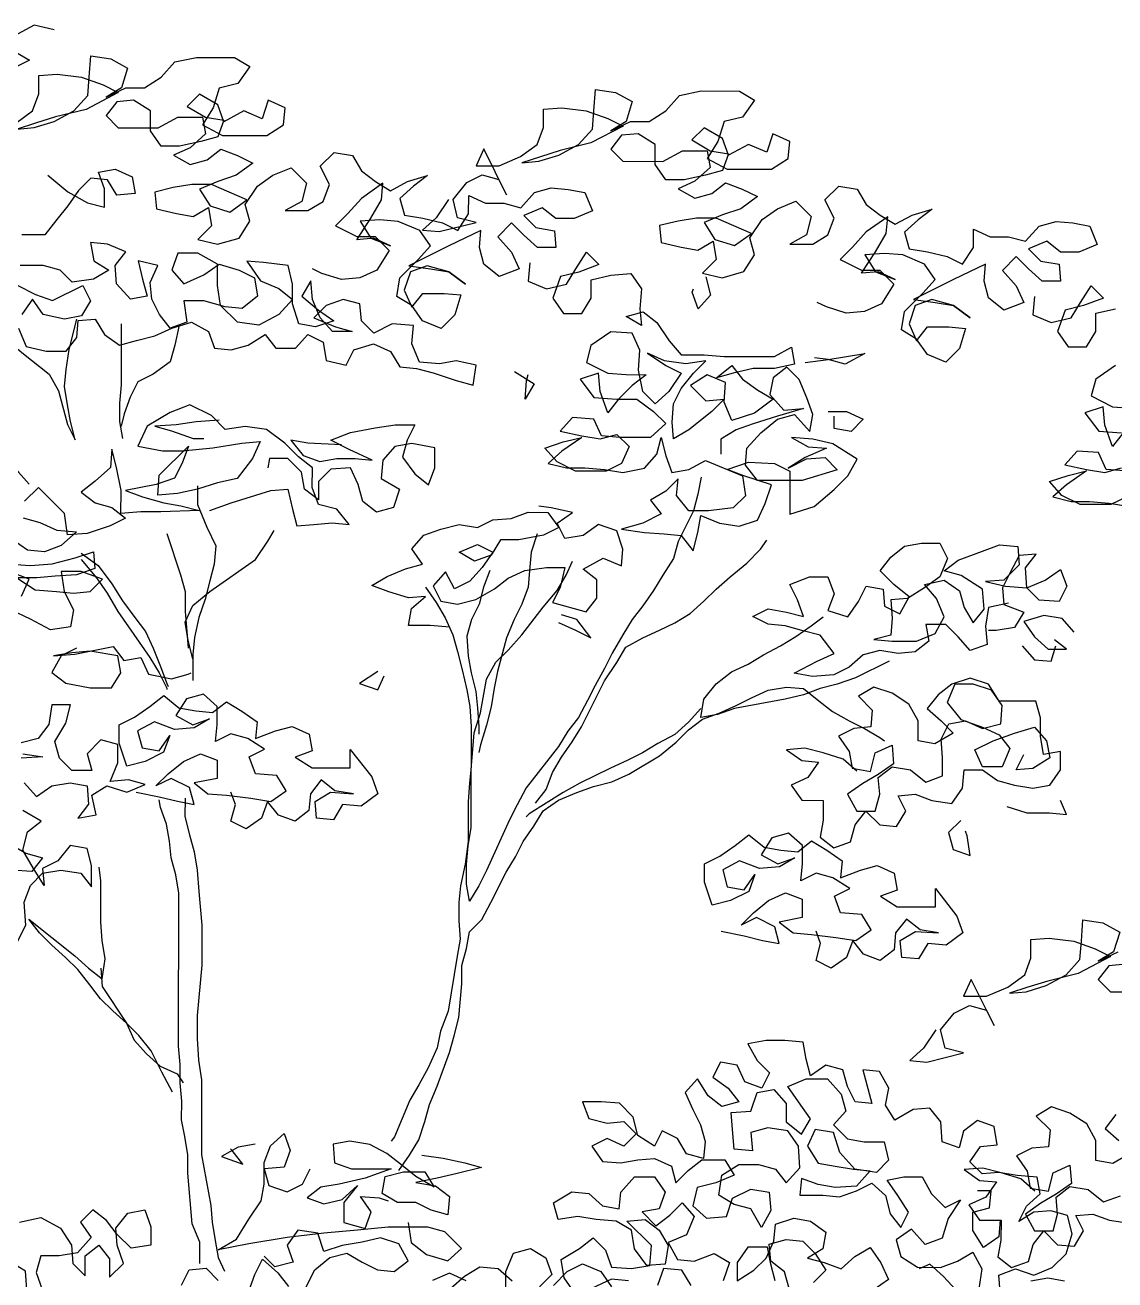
# Model space of a CAD drawing. Header units: millimetres. Extents: x -3.34 to 3.16, y -4.91 to 3.76.
# Drawn here: x -0.572 to 1.669, y 1.181 to 3.761 of the extents above; entities that cross this region are included whole.
import ezdxf

# ---------------------------------------------------------------- set-up
doc = ezdxf.new("R2010")
doc.units = ezdxf.units.MM
doc.header["$LTSCALE"] = 0.05
doc.layers.add('Vegetação', color=72, linetype='Continuous')

# ---------------------------------------------------------------- blocks, each defined once
blk = doc.blocks.new('A$C52BD5F3C')
at = {"color": 76}
for points in [[(4.0821, 12.4924), (4.0231, 12.506), (3.9731, 12.4788)], [(3.964, 12.4289), (4.0094, 12.4016), (3.964, 12.3789)], [(3.9769, 11.607), (3.9995, 11.5525), (4.0586, 11.5388), (4.1176, 11.5387), (4.1494, 11.5796), (4.154, 11.6295), (4.204, 11.634), (4.2312, 11.5886), (4.2765, 11.5568), (4.3265, 11.5703), (4.381, 11.5839), (4.431, 11.6066), (4.49, 11.6247), (4.54, 11.5974), (4.5581, 11.5474), (4.608, 11.5428), (4.658, 11.5564), (4.708, 11.5881), (4.7397, 11.5473), (4.7987, 11.5472), (4.8351, 11.588), (4.8805, 11.5653), (4.8895, 11.5108), (4.9485, 11.4971), (4.9713, 11.5425), (5.0303, 11.5606), (5.0803, 11.5379), (5.1075, 11.4924), (5.1574, 11.4878), (5.2073, 11.4742), (5.2754, 11.4514), (5.3254, 11.4377), (5.3345, 11.4968), (5.2755, 11.5104), (5.2255, 11.5014), (5.1665, 11.506), (5.1439, 11.5605), (5.1484, 11.615), (5.0849, 11.6196), (5.0304, 11.5924), (4.9941, 11.6288), (4.9896, 11.6787), (4.9396, 11.6924), (4.8897, 11.6743), (4.8533, 11.638), (4.9169, 11.6107), (4.9668, 11.597), (4.9078, 11.597), (4.8715, 11.6379), (4.8488, 11.6925), (4.8443, 11.747), (4.817, 11.7016), (4.867, 11.6607), (4.9123, 11.6288), (4.8578, 11.6107), (4.8079, 11.6198), (4.7898, 11.6789), (4.7898, 11.7379), (4.7763, 11.7924), (4.7036, 11.8016), (4.6537, 11.8062), (4.6945, 11.7471), (4.7489, 11.7243), (4.7898, 11.6925), (4.7489, 11.6471), (4.6898, 11.6154), (4.6263, 11.6245), (4.5763, 11.6745), (4.5673, 11.7336), (4.5674, 11.7972), (4.5084, 11.829), (4.4493, 11.8291), (4.4311, 11.7791), (4.4674, 11.7382), (4.5265, 11.7654), (4.5719, 11.7972), (4.6309, 11.7789), (4.6763, 11.7562), (4.6854, 11.7017), (4.6399, 11.6654), (4.59, 11.67), (4.5264, 11.6882), (4.4674, 11.6883), (4.4764, 11.6247), (4.4264, 11.6066), (4.3947, 11.6475), (4.372, 11.6929), (4.3675, 11.7428), (4.3903, 11.7928), (4.3313, 11.8065), (4.3448, 11.752), (4.3584, 11.702), (4.3085, 11.693), (4.2676, 11.7384), (4.2631, 11.7929), (4.295, 11.8337), (4.2405, 11.8565), (4.1905, 11.8611), (4.1996, 11.8066), (4.245, 11.7793), (4.1995, 11.7521), (4.1359, 11.7431), (4.0997, 11.7794), (4.0497, 11.7931), (3.9816, 11.7932)], [(3.9725, 11.7341), (4.0269, 11.7068), (4.0769, 11.6886), (4.1677, 11.734), (4.1904, 11.6885), (4.1631, 11.6431), (4.1131, 11.6341), (4.0496, 11.6478), (4.0178, 11.6932), (3.986, 11.6478)], [(5.2523, 11.9888), (5.216, 11.9344), (5.1751, 11.8981), (5.225, 11.8935), (5.334, 11.9206), (5.2795, 11.9343), (5.266, 11.9888), (5.3069, 12.0387), (5.3523, 12.0614), (5.4022, 12.0477), (5.4249, 12.0023), (5.3569, 12.1386), (5.3342, 12.0887), (5.4023, 12.0886), (5.4659, 12.1158), (5.5159, 12.1521), (5.5341, 12.202), (5.5341, 12.2565), (5.5886, 12.261), (5.6613, 12.2518), (5.7248, 12.2291), (5.7702, 12.2063), (5.6748, 12.1565), (5.584, 12.1338), (5.5249, 12.1157), (5.4704, 12.0976), (5.5204, 12.1021), (5.5794, 12.1202), (5.6385, 12.152), (5.6794, 12.1973), (5.684, 12.2518), (5.6886, 12.3154), (5.7476, 12.3062), (5.7975, 12.279), (5.7793, 12.2199), (5.7339, 12.1927), (5.7929, 12.2199), (5.8474, 12.2199), (5.8974, 12.2516), (5.9383, 12.297), (6.0019, 12.3106), (6.1154, 12.3104), (6.1608, 12.2832), (6.1244, 12.2332), (6.0699, 12.2197), (6.0517, 12.1607), (6.0199, 12.1107), (6.0789, 12.0789), (6.2106, 12.0788), (6.2605, 12.1105), (6.2651, 12.1605), (6.2152, 12.1832), (6.197, 12.1287), (6.1425, 12.1515), (6.0834, 12.1198), (6.0653, 12.1697), (6.0109, 12.2016), (5.9745, 12.1653), (6.029, 12.1334), (6.0834, 12.1243), (6.0652, 12.0744), (6.0153, 12.0608), (5.9517, 12.0472), (5.8972, 12.0473), (5.8655, 12.0927), (5.8655, 12.1517), (5.8156, 12.1836), (5.7656, 12.1791), (5.7338, 12.1382), (5.7701, 12.1019), (5.8882, 12.1018), (5.9472, 12.1335), (6.0199, 12.1334), (6.0289, 12.0835), (5.9835, 12.0427), (5.9335, 12.02), (5.9834, 11.9927), (6.0334, 12.0063), (6.0743, 12.038), (6.1242, 12.0198), (6.1696, 11.9971), (6.1196, 11.9608), (6.0651, 11.9427), (6.0106, 11.92), (6.0423, 11.87), (6.1014, 11.8518), (6.1513, 11.8881), (6.0469, 11.9336), (5.9879, 11.9337), (5.9334, 11.9246), (5.8789, 11.9111), (5.8834, 11.8611), (5.9424, 11.8474), (5.9924, 11.8383), (6.0378, 11.8655), (6.0468, 11.811), (6.0059, 11.7702), (6.0649, 11.7565), (6.1285, 11.7746), (6.1604, 11.8245), (6.1468, 11.8745), (6.1832, 11.929), (6.2286, 11.9607), (6.2831, 11.9834), (6.3285, 11.9379), (6.3148, 11.8834), (6.2648, 11.8562), (6.333, 11.8562), (6.3784, 11.8834), (6.3966, 11.9333), (6.3694, 11.9878), (6.4103, 12.0286), (6.4648, 12.0195), (6.492, 11.9741), (6.5328, 11.9423), (6.5782, 11.915), (6.6282, 11.9422), (6.6872, 11.9603), (6.6463, 11.9285), (6.6054, 11.8922), (6.619, 11.8423), (6.6735, 11.8331), (6.7325, 11.8195), (6.7779, 11.7967), (6.8097, 11.8466), (6.8098, 11.9011), (6.8597, 11.8784), (6.9142, 11.8783), (6.9641, 11.8647), (7.0051, 11.91), (7.055, 11.9236), (7.105, 11.919), (7.1549, 11.9099), (7.1776, 11.8554), (7.123, 11.8327), (7.0686, 11.8328), (7.0277, 11.8646), (6.9732, 11.842), (7.0095, 11.8056), (7.064, 11.7965), (7.0685, 11.7465), (7.014, 11.7466), (6.9732, 11.7829), (6.9369, 11.8193), (6.896, 11.7784), (6.9368, 11.733), (6.9594, 11.683), (6.9004, 11.6604), (6.855, 11.6968), (6.8414, 11.7467), (6.846, 11.7967), (6.7506, 11.7513), (6.6325, 11.6924), (6.6961, 11.6833), (6.7505, 11.6741), (6.8005, 11.6378), (6.7505, 11.6741), (6.687, 11.6924), (6.637, 11.6742), (6.6188, 11.6198), (6.6415, 11.5698), (6.6733, 11.6106), (6.7369, 11.6106), (6.7868, 11.606), (6.7686, 11.547), (6.7277, 11.5062), (6.6732, 11.5289), (6.6415, 11.5743), (6.5961, 11.6016), (6.6052, 11.6561), (6.6598, 11.7106), (6.6961, 11.7514), (6.6644, 11.7968), (6.6008, 11.8241), (6.5463, 11.8287), (6.4873, 11.8242), (6.5191, 11.7743), (6.5781, 11.7515), (6.5281, 11.7742), (6.4782, 11.7698), (6.5191, 11.8333), (6.5509, 11.8877), (6.5555, 11.9377), (6.4919, 11.8923), (6.451, 11.847), (6.4146, 11.8107), (6.4782, 11.7788), (6.5327, 11.7788), (6.5735, 11.7379), (6.5371, 11.6789), (6.4872, 11.6562), (6.4327, 11.6517), (6.3737, 11.6699), (6.3464, 11.6836)], [(5.4937, 11.8008), (5.4891, 11.7464), (5.5436, 11.7236), (5.6026, 11.7372), (5.6299, 11.7826), (5.6618, 11.8325), (5.6981, 11.7961), (5.639, 11.7735), (5.5845, 11.7599), (5.5617, 11.6963), (5.5935, 11.6509), (5.648, 11.6509), (5.6753, 11.6962), (5.6753, 11.7507), (5.7344, 11.7643), (5.7934, 11.7688), (5.8251, 11.7234), (5.8205, 11.6643), (5.825, 11.6144), (5.7797, 11.6417), (5.8296, 11.6552), (5.8705, 11.6234), (5.9067, 11.5689), (5.943, 11.528), (6.0111, 11.5279), (6.0702, 11.5233), (6.22, 11.5232), (6.27, 11.5504), (6.279, 11.5004), (6.22, 11.4869), (6.1564, 11.4869), (6.0974, 11.4734), (6.0474, 11.4598), (6.0928, 11.4961), (6.1246, 11.4552), (6.17, 11.4233), (6.2154, 11.396), (6.1608, 11.3552), (6.0927, 11.3326), (6.07, 11.3871), (6.0746, 11.4461), (6.0202, 11.4689), (5.9702, 11.4371), (6.0156, 11.3917), (6.07, 11.3962), (6.0337, 11.3599), (5.9655, 11.3055), (5.9201, 11.2783), (5.9156, 11.3282), (5.9202, 11.3827), (5.9429, 11.4281), (5.9793, 11.4735), (6.0157, 11.5098), (5.9566, 11.5007), (5.8931, 11.5099), (5.8431, 11.5326), (5.8976, 11.4962), (5.943, 11.4735), (5.9066, 11.419), (5.8657, 11.3827), (5.8294, 11.4191), (5.8158, 11.4827), (5.8204, 11.5417), (5.7978, 11.5917), (5.7342, 11.5963), (5.6751, 11.5555), (5.6615, 11.5055), (5.725, 11.4737), (5.7795, 11.4691), (5.8385, 11.469), (5.7976, 11.4373), (5.7567, 11.3965), (5.7249, 11.3556), (5.7023, 11.4192), (5.6978, 11.4737), (5.6433, 11.4556), (5.6841, 11.4011), (5.7522, 11.3965), (5.8112, 11.3964), (5.8611, 11.36), (5.8974, 11.3237), (5.852, 11.2829), (5.7612, 11.2829), (5.7067, 11.2875), (5.684, 11.3375), (5.6204, 11.3421), (5.5841, 11.3013), (5.6476, 11.2876), (5.7021, 11.2785), (5.7521, 11.292), (5.7884, 11.2557), (5.7656, 11.2057), (5.7202, 11.1831), (5.6294, 11.1832), (5.5749, 11.2105), (5.5386, 11.2514), (5.5931, 11.2695), (5.6476, 11.283), (5.5886, 11.2422), (5.5477, 11.2059), (5.6021, 11.1923), (5.6566, 11.1922), (5.7157, 11.1876), (5.7701, 11.1785), (5.8337, 11.1921), (5.8701, 11.2329), (5.8838, 11.2828), (5.8973, 11.2283), (5.9155, 11.1784), (5.9654, 11.1874), (6.0154, 11.2146), (6.1243, 11.1691), (6.1334, 11.11), (6.097, 11.0738), (6.0243, 11.0647), (5.9653, 11.0648), (5.929, 11.1102), (5.9336, 11.1602), (5.8972, 11.1239), (5.8518, 11.0967), (5.8836, 11.0558), (5.829, 11.0286), (5.7655, 11.0105), (5.8336, 11.0013), (5.8926, 10.9967), (5.9425, 10.9922), (5.9788, 10.9467), (5.9925, 11.0012), (6.0016, 11.0511), (6.0561, 11.0284), (6.1151, 11.0192), (6.1696, 11.0374), (6.1924, 11.0873), (6.2106, 11.1418), (6.1289, 11.1691), (6.0789, 11.1873), (6.1425, 11.2099), (6.2197, 11.2053), (6.2651, 11.1826), (6.265, 11.0554), (6.3377, 11.0781), (6.3967, 11.128), (6.4376, 11.1688), (6.4649, 11.2187), (6.3923, 11.2642), (6.3333, 11.2779), (6.2697, 11.2825), (6.3197, 11.2552), (6.3742, 11.2506), (6.3106, 11.2234), (6.2606, 11.1917), (6.3151, 11.2189), (6.3696, 11.2234), (6.4059, 11.187), (6.3014, 11.1553), (6.1697, 11.1554), (6.1334, 11.2009), (6.138, 11.2508), (6.1789, 11.2962), (6.2289, 11.337), (6.2789, 11.3506), (6.3242, 11.3006), (6.3334, 11.3505), (6.3153, 11.4005), (6.2926, 11.455), (6.2563, 11.4914), (6.2154, 11.4596), (6.2063, 11.4097), (6.2471, 11.3642), (6.3061, 11.3687), (6.2289, 11.3461), (6.1563, 11.3234), (6.1063, 11.3053), (6.0609, 11.2781), (6.0608, 11.2327)], [(6.0159, 11.7595), (6.0295, 11.705), (5.9931, 11.6642), (5.975, 11.7141), (5.9795, 11.7232)], [(6.9912, 11.7012), (6.9866, 11.6467), (7.0411, 11.6239), (7.1002, 11.6375), (7.1274, 11.6829), (7.1593, 11.7328), (7.1956, 11.6964), (7.1365, 11.6738), (7.082, 11.6602), (7.0593, 11.5967), (7.091, 11.5512), (7.1455, 11.5512), (7.1728, 11.5966), (7.1728, 11.6511), (7.2319, 11.6646)], [(7.2317, 11.4966), (7.1727, 11.4558), (7.159, 11.4059), (7.2225, 11.374), (7.277, 11.3694)], [(7.2542, 11.2968), (7.2224, 11.2559), (7.1998, 11.3195), (7.1953, 11.374), (7.1408, 11.3559), (7.1816, 11.3014), (7.2497, 11.2968)], [(7.2587, 11.1833), (7.2042, 11.1879), (7.1815, 11.2378), (7.118, 11.2424), (7.0816, 11.2016), (7.1452, 11.1879), (7.1996, 11.1788), (7.2496, 11.1924)], [(7.2631, 11.1061), (7.2177, 11.0834), (7.1269, 11.0835), (7.0724, 11.1108), (7.0361, 11.1517), (7.0907, 11.1698), (7.1452, 11.1834), (7.0861, 11.1426), (7.0452, 11.1063), (7.0997, 11.0926), (7.1542, 11.0925), (7.2132, 11.0879), (7.2677, 11.0788)], [(6.3108, 11.5049), (6.3789, 11.514), (6.4879, 11.532), (6.4289, 11.5003), (6.3789, 11.514), (6.3381, 11.5185)], [(5.448, 11.4785), (5.507, 11.4421), (5.4797, 11.3967), (5.4843, 11.4512), (5.4889, 11.4694)], [(6.3788, 11.3596), (6.4333, 11.3595), (6.4832, 11.3368), (6.4469, 11.3005), (6.3969, 11.3096), (6.3969, 11.3459)], [(5.2566, 10.7203), (5.1976, 10.7249), (5.134, 10.725), (5.1431, 10.7749), (5.184, 10.8112), (5.1341, 10.8067), (5.0751, 10.8249), (5.0251, 10.8432), (5.0706, 10.8704), (5.1251, 10.893), (5.175, 10.9066), (5.1433, 10.952), (5.1797, 10.9929), (5.2296, 11.011), (5.2841, 11.0245), (5.3386, 11.0154), (5.384, 11.0381), (5.4385, 11.0426), (5.4885, 11.0607), (5.5475, 11.0606), (5.5793, 11.0152), (5.5339, 10.9925), (5.4612, 10.979), (5.4067, 10.979), (5.3794, 10.9336), (5.3294, 10.9155), (5.2841, 10.9428), (5.3386, 10.9655), (5.384, 10.9427), (5.3521, 10.8973), (5.3158, 10.8565), (5.2703, 10.8338), (5.2431, 10.8838), (5.2068, 10.843), (5.2294, 10.7976), (5.2794, 10.7884), (5.3339, 10.802), (5.3884, 10.8337), (5.4293, 10.8655), (5.4793, 10.8881), (5.5428, 10.8972), (5.5973, 10.8971), (5.5837, 10.8381), (5.5609, 10.7927), (5.6608, 10.7654), (5.6926, 10.8062), (5.6927, 10.8607), (5.6518, 10.8925), (5.7109, 10.9243), (5.7654, 10.9015), (5.7699, 10.9515), (5.7518, 11.006), (5.6974, 11.0242), (5.6519, 10.9924), (5.5974, 10.9834), (5.5748, 11.0288), (5.6202, 11.0606), (5.5566, 11.0742), (5.5203, 11.0788)], [(6.9141, 10.7915), (6.8551, 10.7779), (6.8459, 10.7234), (6.8504, 10.6689), (6.8004, 10.6508), (6.7642, 10.6917), (6.7279, 10.7281), (6.6688, 10.7281), (6.6779, 10.6782), (6.637, 10.6464), (6.587, 10.6419), (6.5325, 10.6511), (6.4826, 10.6375), (6.4417, 10.6012), (6.3962, 10.5785), (6.3327, 10.574), (6.2782, 10.5832), (6.3463, 10.6194), (6.3963, 10.6421), (6.3555, 10.6966), (6.301, 10.7103), (6.2511, 10.724), (6.2011, 10.7286), (6.1557, 10.7513), (6.2012, 10.774), (6.2556, 10.7648), (6.3056, 10.7512), (6.2875, 10.8011), (6.2648, 10.8466), (6.3239, 10.8692), (6.3783, 10.8692), (6.3965, 10.8192), (6.3783, 10.7693), (6.4373, 10.751), (6.4691, 10.7964), (6.4918, 10.8418), (6.5418, 10.8327), (6.5463, 10.7827), (6.5917, 10.76), (6.619, 10.8099), (6.5736, 10.8463), (6.5328, 10.8872), (6.5646, 10.928), (6.6055, 10.9598), (6.6554, 10.9688), (6.7099, 10.9688), (6.7326, 10.9233), (6.7098, 10.8689), (6.6644, 10.8371), (6.6144, 10.8054), (6.5645, 10.8009), (6.5689, 10.7464), (6.5644, 10.6964), (6.5144, 10.6829), (6.5689, 10.6783), (6.6415, 10.6782), (6.6961, 10.7009), (6.7233, 10.7508), (6.7007, 10.8053), (6.6644, 10.8462), (6.7234, 10.8598), (6.7688, 10.8279), (6.7824, 10.778), (6.8096, 10.7325), (6.8414, 10.7734), (6.8369, 10.8324), (6.7734, 10.8733), (6.7235, 10.887), (6.7644, 10.9188), (6.837, 10.9459), (6.887, 10.9641), (6.9415, 10.9595), (6.946, 10.905), (6.9005, 10.8596), (6.846, 10.8551), (6.9051, 10.8414), (6.9686, 10.8368), (7.0231, 10.8595), (7.0686, 10.8912), (7.0867, 10.8413), (7.064, 10.7959), (7.0049, 10.8005), (6.9686, 10.8368), (6.9641, 10.8959), (6.996, 10.9367), (6.946, 10.9322), (6.9187, 10.8823), (6.896, 10.8369), (6.9005, 10.7869), (6.9595, 10.7642), (6.9322, 10.7188), (6.8777, 10.7098), (6.855, 10.7098)], [(6.4641, 10.2924), (6.4233, 10.3288), (6.3642, 10.347), (6.3098, 10.3606), (6.2553, 10.3561), (6.3007, 10.3243), (6.3506, 10.3197), (6.3188, 10.2744), (6.2688, 10.2517), (6.3005, 10.2063), (6.3641, 10.2062), (6.3641, 10.1472), (6.3549, 10.0972), (6.3958, 10.0654), (6.4457, 10.0835), (6.4594, 10.1335), (6.4912, 10.1743), (6.5321, 10.1334), (6.582, 10.1288), (6.6093, 10.1742), (6.5866, 10.2196), (6.6366, 10.2241), (6.6865, 10.2059), (6.7455, 10.1968), (6.7774, 10.2421), (6.782, 10.2966), (6.8364, 10.2966), (6.8818, 10.2648), (6.9318, 10.2511), (6.9862, 10.242), (7.0362, 10.251), (7.068, 10.2964), (7.0681, 10.3509), (7.0181, 10.3418), (7.0091, 10.3963), (7.0091, 10.4508), (6.9956, 10.5008), (6.8866, 10.5009), (6.8548, 10.5509), (6.8004, 10.5691), (6.7459, 10.551), (6.705, 10.5192), (6.6731, 10.4784), (6.714, 10.442), (6.7503, 10.4056), (6.6958, 10.3739), (6.6458, 10.383), (6.6459, 10.4421), (6.6187, 10.492), (6.5687, 10.5239), (6.5143, 10.5421), (6.4688, 10.5149), (6.5097, 10.474), (6.5051, 10.424), (6.4551, 10.4195), (6.4097, 10.3969), (6.4414, 10.3514), (6.4505, 10.3015), (6.505, 10.2923), (6.5186, 10.3468), (6.5686, 10.3695), (6.5731, 10.315), (6.5277, 10.2832), (6.4822, 10.256), (6.4368, 10.2243), (6.464, 10.1743), (6.5185, 10.1743), (6.5321, 10.2242), (6.5276, 10.2742), (6.5685, 10.3059), (6.623, 10.2968), (6.6684, 10.2604), (6.7184, 10.2785), (6.7184, 10.333), (6.7139, 10.3875), (6.7367, 10.4329), (6.7866, 10.4419), (6.8366, 10.4192), (6.8911, 10.4328), (6.8957, 10.4872), (6.8639, 10.5327), (6.8094, 10.5509), (6.7549, 10.551), (6.7322, 10.4965), (6.773, 10.4465), (6.8366, 10.4237), (6.8865, 10.401), (6.9182, 10.3601), (6.8955, 10.3056), (6.8365, 10.3057), (6.8138, 10.3556), (6.8683, 10.3828), (6.9319, 10.4055), (6.991, 10.4236), (7.0272, 10.3827), (7.0363, 10.3327), (6.9863, 10.301), (6.9363, 10.2965), (6.9591, 10.3419)], [(4.3253, 10.2308), (4.3934, 10.2171), (4.4479, 10.2034), (4.4978, 10.1943), (4.4842, 10.2442), (4.4298, 10.2715), (4.3843, 10.2489), (4.4207, 10.2852), (4.4661, 10.3215), (4.5161, 10.3441), (4.566, 10.3259), (4.566, 10.2714), (4.4979, 10.2579), (4.5387, 10.226), (4.5932, 10.2214), (4.6658, 10.2123), (4.7249, 10.2032), (4.7703, 10.2349), (4.7431, 10.2803), (4.6795, 10.2849), (4.6614, 10.3349), (4.7068, 10.3576), (4.6569, 10.3894), (4.607, 10.4031), (4.5615, 10.3804), (4.5661, 10.4304), (4.5662, 10.4848), (4.5253, 10.5212), (4.4754, 10.5076), (4.4435, 10.4577), (4.4935, 10.4304), (4.5434, 10.4485), (4.498, 10.4213), (4.439, 10.4168), (4.38, 10.4396), (4.33, 10.4124), (4.3436, 10.3624), (4.3935, 10.3533), (4.4253, 10.3987), (4.4071, 10.3488), (4.3526, 10.3216), (4.2981, 10.308), (4.2755, 10.3761), (4.2755, 10.4306), (4.3209, 10.4533), (4.3664, 10.485), (4.4073, 10.5168), (4.4527, 10.4804), (4.5026, 10.4713), (4.5525, 10.4667), (4.5934, 10.4984), (4.6388, 10.4712), (4.6842, 10.4393), (4.6796, 10.3894), (4.7387, 10.412), (4.7886, 10.4256), (4.8386, 10.4029), (4.8476, 10.3529), (4.7976, 10.3348), (4.8475, 10.3029), (4.9611, 10.3028), (4.9611, 10.3573), (5.0246, 10.2755), (5.0427, 10.2256), (4.9928, 10.1893), (4.9383, 10.1939), (4.911, 10.1485), (4.861, 10.1531), (4.8565, 10.203), (4.902, 10.2302), (4.9701, 10.2256), (4.9156, 10.2348), (4.8748, 10.2666), (4.8429, 10.2258), (4.8383, 10.1758), (4.7975, 10.1441), (4.7475, 10.1623), (4.7158, 10.2032), (4.6976, 10.1532), (4.6521, 10.1215), (4.6067, 10.1442), (4.6204, 10.1942), (4.6068, 10.2305)], [(5.1734, 9.1538), (5.237, 9.1447), (5.3006, 9.131), (5.3505, 9.1173), (5.2778, 9.0992), (5.2188, 9.0856), (5.1552, 9.0721), (5.2142, 9.0629), (5.2551, 9.0311), (5.2505, 8.9766), (5.2005, 8.9903), (5.1551, 9.0131), (5.1007, 9.0131), (5.0553, 9.0404), (5.0644, 9.0903), (5.1189, 9.1039), (5.1825, 9.1038), (5.2097, 9.0584), (5.1552, 9.0902), (5.1098, 9.1266), (5.069, 9.1584), (5.0191, 9.1857), (4.9601, 9.1949), (4.9101, 9.1858), (4.9146, 9.1313), (4.9645, 9.1131), (5.0826, 9.113), (5.0054, 9.0858), (4.9282, 9.0678), (4.8737, 9.0587), (4.8328, 9.027), (4.8827, 9.0088), (4.9372, 9.0223), (4.9826, 9.0632), (4.9417, 9.0132), (4.9417, 8.9542), (5.0052, 8.936), (5.0234, 8.9859), (4.9917, 9.0314), (5.0462, 9.0268), (5.0734, 9.0177)], [(4.6785, 9.186), (4.6286, 9.177), (4.5786, 9.1498), (4.6421, 9.127), (4.6104, 9.1679), (4.6058, 9.1725)], [(6.8897, 8.9615), (6.8851, 8.9116), (6.8397, 8.8798), (6.808, 8.9298), (6.808, 8.9843), (6.858, 8.9979), (6.8626, 9.0478), (6.8217, 9.0479)], [(4.4602, 8.7685), (4.4829, 8.8139), (4.5329, 8.8184), (4.5692, 8.782)], [(4.6599, 8.7501), (4.6782, 8.8001), (4.7009, 8.8455), (4.7463, 8.8045), (4.778, 8.7637)], [(4.0015, 8.7553), (3.997, 8.8098), (3.9516, 8.8371)], [(3.979, 8.9551), (4.0426, 8.9687), (4.1016, 8.9368), (4.1333, 8.8868), (4.1378, 8.8323), (4.1741, 8.796), (4.1742, 8.855), (4.2151, 8.8868), (4.2468, 8.8459), (4.2468, 8.7914), (4.2877, 8.8322), (4.2696, 8.8867), (4.2651, 8.9367), (4.3014, 8.982), (4.3514, 8.9911), (4.3695, 8.9411), (4.3695, 8.8866), (4.3104, 8.8776), (4.2696, 8.9185), (4.2378, 8.9594), (4.197, 8.9912), (4.1606, 8.9549), (4.1924, 8.9095), (4.1515, 8.8641), (4.097, 8.8551), (4.0425, 8.8551), (4.0288, 8.8052), (4.0469, 8.7552)], [(5.1324, 8.954), (5.1414, 8.895), (5.1868, 8.8586), (5.2503, 8.8404), (5.2912, 8.8767), (5.2413, 8.9267), (5.1914, 8.9404)]]:
    blk.add_lwpolyline(points, dxfattribs=at)
at = {"color": 78}
for points in [[(3.9684, 12.2155), (4.0183, 12.2517), (4.0366, 12.3017), (4.0366, 12.3562), (4.0911, 12.3607), (4.1637, 12.3515), (4.2273, 12.3288), (4.2727, 12.306), (4.1773, 12.2561), (4.0864, 12.2335), (4.0274, 12.2154), (3.9729, 12.1973), (4.0228, 12.2018), (4.0819, 12.2199), (4.141, 12.2516), (4.1819, 12.297), (4.1865, 12.3515), (4.1911, 12.4151), (4.2501, 12.4059), (4.3, 12.3786), (4.2818, 12.3196), (4.2363, 12.2924), (4.2954, 12.3196), (4.3499, 12.3196), (4.3999, 12.3513), (4.4408, 12.3967), (4.5044, 12.4102), (4.6179, 12.4101), (4.6633, 12.3828), (4.6269, 12.3329), (4.5724, 12.3194), (4.5542, 12.2603), (4.5223, 12.2104), (4.5814, 12.1786), (4.713, 12.1785), (4.763, 12.2102), (4.7676, 12.2601), (4.7177, 12.2829), (4.6995, 12.2284), (4.645, 12.2512), (4.5859, 12.2194), (4.5678, 12.2694), (4.5133, 12.3012), (4.477, 12.265), (4.5315, 12.2331), (4.5859, 12.224), (4.5677, 12.1741), (4.5178, 12.1605), (4.4542, 12.1469), (4.3997, 12.147), (4.3679, 12.1924), (4.368, 12.2514), (4.3181, 12.2833), (4.2681, 12.2788), (4.2363, 12.2379), (4.2726, 12.2016), (4.3907, 12.2015), (4.4497, 12.2332), (4.5224, 12.2331), (4.5314, 12.1832), (4.486, 12.1423), (4.436, 12.1197), (4.4859, 12.0924), (4.5359, 12.106), (4.5768, 12.1377), (4.6267, 12.1195), (4.6721, 12.0968), (4.6221, 12.0605), (4.5676, 12.0424), (4.5131, 12.0197), (4.5448, 11.9697), (4.6038, 11.9515), (4.6538, 11.9878), (4.5494, 12.0333), (4.4904, 12.0334), (4.4359, 12.0243), (4.3814, 12.0107), (4.3859, 11.9608), (4.4449, 11.9471), (4.4949, 11.938), (4.5403, 11.9652), (4.5493, 11.9107), (4.5084, 11.8699), (4.5674, 11.8562), (4.631, 11.8743), (4.6629, 11.9242), (4.6493, 11.9742), (4.6857, 12.0286), (4.7311, 12.0604), (4.7856, 12.083), (4.831, 12.0376), (4.8173, 11.9831), (4.7673, 11.9559), (4.8354, 11.9558), (4.8809, 11.983), (4.8991, 12.033), (4.8719, 12.0875), (4.9128, 12.1283), (4.9673, 12.1192), (4.9945, 12.0738), (5.0353, 12.0419), (5.0807, 12.0146), (5.1307, 12.0418), (5.1897, 12.06), (5.1488, 12.0282), (5.1079, 11.9919), (5.1215, 11.942), (5.176, 11.9328), (5.235, 11.9191), (5.2804, 11.8964), (5.3122, 11.9463), (5.3123, 12.0008), (5.3622, 11.9781), (5.4167, 11.978), (5.4666, 11.9643), (5.5075, 12.0097), (5.5575, 12.0233), (5.6074, 12.0187), (5.6574, 12.0096), (5.68, 11.9551), (5.6255, 11.9324), (5.571, 11.9325), (5.5302, 11.9643), (5.4757, 11.9416), (5.512, 11.9053), (5.5665, 11.8961), (5.571, 11.8462), (5.5165, 11.8462), (5.4756, 11.8826), (5.4393, 11.919), (5.3984, 11.8781), (5.4393, 11.8327), (5.4619, 11.7827), (5.4029, 11.7601), (5.3575, 11.7964), (5.3439, 11.8464), (5.3485, 11.8963), (5.2531, 11.851), (5.135, 11.7921), (5.1985, 11.783), (5.253, 11.7738), (5.3029, 11.7375), (5.253, 11.7738), (5.1895, 11.792), (5.1395, 11.7739), (5.1213, 11.7195), (5.144, 11.6695), (5.1758, 11.7103), (5.2394, 11.7103), (5.2893, 11.7057), (5.2711, 11.6467), (5.2302, 11.6058), (5.1757, 11.6286), (5.144, 11.674), (5.0986, 11.7013), (5.1077, 11.7558), (5.1622, 11.8102), (5.1986, 11.8511), (5.1669, 11.8965), (5.1033, 11.9238), (5.0488, 11.9284), (4.9898, 11.9239), (5.0215, 11.8739), (5.0805, 11.8512), (5.0306, 11.8739), (4.9807, 11.8694), (5.0216, 11.933), (5.0534, 11.9874), (5.058, 12.0374), (4.9944, 11.992), (4.9535, 11.9467), (4.9171, 11.9104), (4.9807, 11.8785), (5.0352, 11.8785), (5.076, 11.8376), (5.0396, 11.7786), (4.9896, 11.7559), (4.9351, 11.7514), (4.8761, 11.7696), (4.8489, 11.7833)], [(4.0636, 12.061), (4.1226, 12.011), (4.1816, 11.9791), (4.2315, 11.9655), (4.2316, 12.02), (4.2134, 12.0699), (4.2634, 12.079), (4.3133, 12.0562), (4.3224, 12.0063), (4.2679, 12.0018), (4.2407, 12.0472), (4.1907, 12.0518), (4.1544, 12.0155), (4.1225, 11.9701), (4.0907, 11.9293), (4.0543, 11.8839), (3.9862, 11.884)], [(3.6591, 11.6481), (3.6681, 11.5982), (3.6908, 11.5437), (3.727, 11.5073), (3.7588, 11.4619), (3.786, 11.4164), (3.8087, 11.371), (3.8222, 11.321), (3.9039, 11.2574), (3.9402, 11.221), (3.9765, 11.1801), (4.0083, 11.1438)], [(3.9042, 11.6161), (3.9451, 11.5707), (3.9859, 11.5343), (4.0676, 11.4707), (4.0948, 11.4207), (4.1219, 11.3208), (4.1446, 11.2753), (4.131, 11.3298), (4.122, 11.3798), (4.113, 11.4343), (4.1175, 11.4842), (4.1267, 11.5433), (4.1495, 11.6341)], [(4.2811, 11.6203), (4.281, 11.4387), (4.2764, 11.3842), (4.2763, 11.3297), (4.2854, 11.2798)], [(4.4537, 11.6156), (4.44, 11.5566), (4.4263, 11.5067), (4.3764, 11.4704), (4.3309, 11.4477), (4.3082, 11.4023), (4.29, 11.3524), (4.2809, 11.3161)], [(4.5715, 11.334), (4.5034, 11.3295), (4.4443, 11.3205), (4.3808, 11.316), (4.4307, 11.3023), (4.4943, 11.2796), (4.526, 11.2795)], [(3.9707, 9.7815), (3.998, 9.836), (3.9935, 9.9041), (4.0117, 9.9541), (4.0481, 9.9904), (4.1026, 9.9994), (4.1616, 9.9903), (4.1933, 9.9494), (4.1934, 10.0129), (4.1798, 10.0629), (4.1299, 10.072), (4.0935, 10.0266), (4.0481, 10.004), (4.0526, 9.954), (4.0208, 10.004), (3.9891, 10.0585), (4.0028, 10.113), (4.0437, 10.1448), (3.9892, 10.1766)], [(3.9301, 10.0904), (3.9982, 10.0494), (4.0481, 10.0358), (4.0163, 9.9949), (3.9573, 9.9995)], [(3.9938, 10.2583), (4.0301, 10.2174), (4.0755, 10.2492), (4.13, 10.2582), (4.18, 10.2491), (4.1845, 10.1946), (4.1527, 10.1537), (4.2072, 10.1628), (4.1936, 10.2218), (4.239, 10.249), (4.298, 10.2308), (4.3525, 10.2535), (4.3026, 10.2671), (4.2481, 10.2626), (4.2709, 10.3171), (4.2709, 10.3716), (4.221, 10.3853), (4.1801, 10.3444), (4.1937, 10.2945), (4.1346, 10.2945), (4.0983, 10.3309), (4.0847, 10.3808), (4.1166, 10.4353), (4.1303, 10.4898), (4.0758, 10.4898), (4.0666, 10.4308), (4.0348, 10.39), (3.9848, 10.3764)], [(3.9894, 10.3446), (4.0484, 10.3355), (3.9848, 10.331)], [(6.0615, 9.818), (6.1296, 9.8043), (6.184, 9.7907), (6.234, 9.7815), (6.2204, 9.8315), (6.1659, 9.8588), (6.1205, 9.8361), (6.1569, 9.8724), (6.2023, 9.9087), (6.2523, 9.9314), (6.3022, 9.9132), (6.3022, 9.8587), (6.234, 9.8451), (6.2749, 9.8133), (6.3294, 9.8087), (6.402, 9.7995), (6.461, 9.7904), (6.5065, 9.8222), (6.4793, 9.8676), (6.4157, 9.8722), (6.3976, 9.9222), (6.443, 9.9448), (6.3931, 9.9767), (6.3432, 9.9903), (6.2977, 9.9677), (6.3023, 10.0176), (6.3024, 10.0721), (6.2615, 10.1085), (6.2116, 10.0949), (6.1797, 10.045), (6.2297, 10.0177), (6.2796, 10.0358), (6.2342, 10.0086), (6.1752, 10.0041), (6.1161, 10.0269), (6.0662, 9.9997), (6.0797, 9.9497), (6.1297, 9.9406), (6.1615, 9.9859), (6.1433, 9.936), (6.0888, 9.9088), (6.0343, 9.8952), (6.0116, 9.9634), (6.0117, 10.0179), (6.0571, 10.0405), (6.1026, 10.0723), (6.1435, 10.104), (6.1888, 10.0677), (6.2388, 10.0585), (6.2887, 10.0539), (6.3296, 10.0857), (6.375, 10.0584), (6.4204, 10.0266), (6.4158, 9.9766), (6.4748, 9.9993), (6.5248, 10.0129), (6.5747, 9.9901), (6.5838, 9.9402), (6.5338, 9.922), (6.5837, 9.8902), (6.6973, 9.8901), (6.6973, 9.9446), (6.7608, 9.8628), (6.7789, 9.8128), (6.7289, 9.7765), (6.6744, 9.7811), (6.6472, 9.7358), (6.5972, 9.7403), (6.5927, 9.7903), (6.6382, 9.8175), (6.7063, 9.8129), (6.6518, 9.822), (6.6109, 9.8538), (6.5791, 9.813), (6.5745, 9.7631), (6.5336, 9.7313), (6.4837, 9.7495), (6.452, 9.7904), (6.4337, 9.7405), (6.3883, 9.7087), (6.3429, 9.7315), (6.3566, 9.7814), (6.343, 9.8178)], [(5.3048, 8.7813), (5.2549, 8.8041), (5.2049, 8.7814)], [(5.2594, 8.7587), (5.3003, 8.795), (5.3457, 8.8222), (5.4002, 8.8176), (5.441, 8.7812)], [(5.4228, 8.7449), (5.4229, 8.8085), (5.4456, 8.8629), (5.4956, 8.8765), (5.541, 8.8492), (5.5591, 8.7993), (5.5227, 8.763)], [(5.5636, 8.7675), (5.6045, 8.8083), (5.6499, 8.831), (5.7044, 8.8082), (5.7362, 8.7628)], [(5.7861, 8.7809), (5.7362, 8.7855), (5.6771, 8.7583)], [(5.6272, 8.7447), (5.5954, 8.7901), (5.5864, 8.8446), (5.6409, 8.8764), (5.6818, 8.9081), (5.7181, 8.8718), (5.7362, 8.8218), (5.7952, 8.8172), (5.8497, 8.8262), (5.8543, 8.8853), (5.7817, 8.958), (5.8362, 8.9625), (5.8771, 8.9307), (5.9043, 8.8852), (5.8951, 8.8307), (5.8406, 8.8262), (5.8044, 8.8762), (5.7953, 8.9307), (5.75, 8.958), (5.6909, 8.9626), (5.6364, 8.9717), (5.5774, 8.9627), (5.5638, 9.0127), (5.6183, 9.0444), (5.6683, 9.0398), (5.7091, 9.0035), (5.7591, 8.9943), (5.7637, 9.0443), (5.8046, 9.0897), (5.8636, 9.0896), (5.8953, 9.0442), (5.8771, 8.9942), (5.8272, 8.9852), (5.868, 8.9443), (5.9089, 8.976), (5.9453, 9.0123), (5.9815, 8.9714), (5.9588, 8.917), (5.9043, 8.8943), (5.9315, 8.8443), (5.9814, 8.8397), (6.0405, 8.8624), (6.0859, 8.8351), (6.0677, 8.7806)], [(5.9723, 8.7671), (5.9451, 8.8125), (5.8906, 8.8171), (5.8724, 8.7672)], [(6.2629, 8.7578), (6.2493, 8.8077), (6.2085, 8.8395), (6.204, 8.8895), (6.2539, 8.9031), (6.3039, 8.8985), (6.3402, 8.8621), (6.3719, 8.8121), (6.3356, 8.7758)], [(6.222, 8.7805), (6.2085, 8.8305), (6.1994, 8.8804), (6.1404, 8.8805), (6.1086, 8.8351), (6.1085, 8.7806), (6.1585, 8.8123), (6.1949, 8.8486), (6.2176, 8.8986), (6.2222, 8.9485), (6.2767, 8.9666), (6.3266, 8.9575), (6.372, 8.9257), (6.3629, 8.8757), (6.3175, 8.8485), (6.3674, 8.8348), (6.4173, 8.8166), (6.4582, 8.8529), (6.5037, 8.8801), (6.5354, 8.8347), (6.5581, 8.7847), (6.5126, 8.753)], [(7.0803, 8.7797), (7.0303, 8.7888), (6.9804, 8.7798)], [(6.8895, 8.7481), (6.885, 8.798), (6.935, 8.8162), (6.9895, 8.798), (7.044, 8.8206), (7.0849, 8.8614), (7.1031, 8.9205), (7.0895, 8.975), (7.0396, 8.9886), (6.9896, 8.9841), (6.9442, 8.9569), (6.967, 9.0023), (7.0079, 9.0386), (6.9988, 9.0886), (6.9398, 9.0932), (6.8853, 9.1023), (6.8354, 9.0978), (6.7991, 9.1342), (6.8309, 9.1795), (6.8808, 9.184), (6.8718, 9.2385), (6.8219, 9.2567), (6.781, 9.225), (6.7673, 9.1751), (6.7174, 9.1933), (6.7129, 9.2523), (6.6811, 9.2932), (6.6312, 9.2887), (6.5767, 9.257), (6.5495, 9.3024), (6.5586, 9.3523), (6.5314, 9.4023), (6.4814, 9.4069), (6.5086, 9.307), (6.4587, 9.3116), (6.436, 9.357), (6.4224, 9.407), (6.3725, 9.4206), (6.327, 9.3889), (6.3135, 9.4388), (6.3044, 9.4888), (6.2499, 9.4934), (6.1954, 9.4934), (6.141, 9.4844), (6.1681, 9.4344), (6.2044, 9.3981), (6.1817, 9.3527), (6.1318, 9.3709), (6.1091, 9.4209), (6.0592, 9.43), (6.0364, 9.3846), (6.0818, 9.3528), (6.1135, 9.3119), (6.0636, 9.2983), (6.0227, 9.3301), (5.991, 9.3801), (5.9546, 9.3393), (5.9773, 9.2893), (6, 9.2439), (6.0135, 9.1939), (6.009, 9.144), (5.959, 9.1576), (5.9318, 9.2031), (5.8864, 9.2258), (5.8637, 9.1804), (5.8138, 9.2123), (5.8002, 9.2668), (5.7594, 9.3077), (5.7049, 9.3122), (5.6504, 9.3123), (5.6685, 9.2623), (5.723, 9.2487), (5.7729, 9.2532), (5.8092, 9.2168), (5.7729, 9.1805), (5.7229, 9.2033), (5.6775, 9.1806), (5.7092, 9.1352), (5.7637, 9.1306), (5.8137, 9.1396), (5.8636, 9.1441), (5.9136, 9.1213), (5.9272, 9.0714), (5.9635, 9.1077), (6.0044, 9.1394), (6.0725, 9.1394), (6.0997, 9.0939), (6.0452, 9.0713), (5.9907, 9.0577), (5.977, 9.0032), (6.0179, 8.9669), (6.0769, 8.9713), (6.0951, 9.0258), (6.1496, 9.053), (6.2041, 9.0439), (6.2086, 8.9894), (6.1813, 8.9395), (6.1496, 8.994), (6.0996, 9.0076), (6.0543, 9.0349), (6.0634, 9.094), (6.1134, 9.1257), (6.1724, 9.1256), (6.2223, 9.112), (6.2541, 9.0711), (6.295, 9.1165), (6.2905, 9.18), (6.2588, 9.2255), (6.1998, 9.2346), (6.1498, 9.221), (6.1543, 9.1665), (6.0998, 9.1711), (6.0953, 9.2302), (6.0908, 9.2801), (6.1498, 9.2846), (6.1681, 9.3391), (6.218, 9.3481), (6.2543, 9.3072), (6.2543, 9.2527), (6.2996, 9.2163), (6.3269, 9.2617), (6.2906, 9.3117), (6.2589, 9.3572), (6.3134, 9.3798), (6.377, 9.3797), (6.4178, 9.3343), (6.4314, 9.2843), (6.395, 9.2435), (6.4359, 9.2026), (6.4858, 9.1935), (6.5448, 9.1934), (6.5584, 9.1389), (6.522, 9.1026), (6.4585, 9.1118), (6.4131, 9.1618), (6.395, 9.2208), (6.3405, 9.2299), (6.3178, 9.18), (6.3495, 9.13), (6.3994, 9.1209), (6.4539, 9.1118), (6.5039, 9.1072), (6.463, 9.0618), (6.3994, 9.0573), (6.3494, 9.0665), (6.2995, 9.0847), (6.2949, 9.0347), (6.363, 9.0347), (6.413, 9.0301), (6.463, 9.0482), (6.5084, 9.0708), (6.5492, 9.0345), (6.5628, 8.98), (6.5945, 8.9391), (6.6173, 8.9845), (6.5855, 9.0344), (6.5538, 9.0799), (6.6038, 9.0889), (6.6582, 9.0889), (6.6854, 9.0389), (6.7263, 8.998), (6.7717, 9.0207), (6.7353, 8.9662), (6.7171, 8.9072), (6.6671, 8.8891), (6.6263, 8.9345), (6.5809, 8.9028), (6.5945, 8.8528), (6.6444, 8.821), (6.7125, 8.8209), (6.7625, 8.839), (6.8079, 8.8662), (6.8351, 8.8163), (6.826, 8.7572)], [(6.7715, 8.7391), (6.7216, 8.7937), (6.6807, 8.83), (6.6489, 8.8164)], [(4.828, 8.7591), (4.8553, 8.8135), (4.9007, 8.8498), (4.9507, 8.8634), (4.9961, 8.8361), (5.0414, 8.8134), (5.0914, 8.8088), (5.1323, 8.8405), (5.1051, 8.8905), (5.0506, 8.9087), (4.9961, 8.8951), (4.9371, 8.8861), (4.8826, 8.868), (4.8644, 8.9225), (4.8054, 8.9316), (4.7736, 8.8863), (4.7917, 8.8363), (4.7372, 8.8227), (4.7055, 8.8545)]]:
    blk.add_lwpolyline(points, dxfattribs=at)
at = {"color": 74}
for points in [[(4.544, 11.0661), (4.6076, 11.0887), (4.7257, 11.125), (4.7756, 11.1295), (4.7892, 11.0704), (4.8028, 11.0204), (4.8527, 11.0249), (4.9072, 11.0294), (4.9572, 11.0248), (4.9209, 11.0703), (4.8664, 11.084), (4.8483, 11.1339), (4.8484, 11.193), (4.8075, 11.2248), (4.7667, 11.2657), (4.7122, 11.3066), (4.6487, 11.3157), (4.5896, 11.3067), (4.5488, 11.3476), (4.4853, 11.3795), (4.4262, 11.3568), (4.3581, 11.316), (4.3308, 11.257), (4.4034, 11.2433), (4.4624, 11.2433), (4.5533, 11.2523), (4.6395, 11.2658), (4.694, 11.2703), (4.6713, 11.2204), (4.6258, 11.1614), (4.5668, 11.1478), (4.5077, 11.1297), (4.4487, 11.1161), (4.3897, 11.1116), (4.3943, 11.1707), (4.4806, 11.2569), (4.4624, 11.2069), (4.4397, 11.1615), (4.3851, 11.1434), (4.2943, 11.1254), (4.3442, 11.1071), (4.4078, 11.0889), (4.4577, 11.0798), (4.5122, 11.0661), (4.3987, 11.0617), (4.3397, 11.0617), (4.2806, 11.0573), (4.2807, 11.1254), (4.2671, 11.1935), (4.2536, 11.248), (4.249, 11.1935), (4.2035, 11.1527), (4.1626, 11.1209), (4.2035, 11.0891), (4.2534, 11.0754), (4.2942, 11.0436), (4.2488, 11.021), (4.1807, 10.9983), (4.1216, 10.9938), (4.1126, 11.0574), (4.0355, 11.1347), (3.9946, 11.0938)], [(3.99, 11.0439), (4.0399, 11.0302), (4.0899, 11.0075), (4.1489, 11.0029), (4.1034, 10.9621), (4.0535, 10.9439), (4.0035, 10.9485), (3.9582, 10.9804)], [(3.9399, 10.9077), (4.0126, 10.9031), (4.0761, 10.9076), (4.1443, 10.9257), (4.1988, 10.9438), (4.2033, 10.8939), (4.1488, 10.8757), (4.0852, 10.8713), (4.0307, 10.8668), (3.9717, 10.8668), (4.0261, 10.8304), (4.0897, 10.8258), (4.1396, 10.8213), (4.1896, 10.8258), (4.226, 10.862), (4.1624, 10.8848), (4.1034, 10.8849), (4.1124, 10.8258), (4.1396, 10.7713), (4.1305, 10.7214), (4.0714, 10.7123), (4.0124, 10.7442), (3.9534, 10.7715)], [(3.9852, 10.8123), (4.008, 10.8622), (3.949, 10.885)], [(4.9347, 11.261), (4.8348, 11.2656), (4.7849, 11.2748), (4.8211, 11.2293), (4.8711, 11.2111), (4.921, 11.2201), (4.9755, 11.2201), (5.0255, 11.2155), (4.9574, 11.2474), (4.9029, 11.2746), (4.962, 11.2973), (5.0346, 11.3109), (5.0937, 11.3199), (5.1527, 11.3198), (5.13, 11.2744), (5.1163, 11.2245), (5.1526, 11.1745), (5.1934, 11.1427), (5.2116, 11.1926), (5.2117, 11.2517), (5.1436, 11.2653), (5.0936, 11.2563), (5.0573, 11.2155), (5.0527, 11.161), (5.1071, 11.1292), (5.0889, 11.0747), (5.039, 11.0611), (4.9981, 11.0929), (4.9845, 11.1429), (4.9619, 11.1929), (4.9028, 11.1884), (4.8665, 11.1521), (4.8664, 11.0976), (4.8256, 11.1294), (4.8166, 11.1794), (4.7757, 11.2203), (4.7212, 11.2203), (4.7167, 11.1931)], [(5.3748, 10.8882), (5.3566, 10.8383), (5.3429, 10.7884), (5.3202, 10.743), (5.3065, 10.693), (5.311, 10.634), (5.3201, 10.5841), (5.3336, 10.5295), (5.3381, 10.4796), (5.3426, 10.4251), (5.3426, 10.4024)], [(7.1093, 10.705), (7.073, 10.7459), (7.0185, 10.755), (6.9595, 10.7369), (6.9912, 10.6915), (7.032, 10.6551), (7.0865, 10.6551), (7.0502, 10.6824)], [(4.1486, 10.6578), (4.1031, 10.6351), (4.0759, 10.5852), (4.1167, 10.5534), (4.1893, 10.5397), (4.2529, 10.5396), (4.2802, 10.585), (4.2712, 10.635), (4.1894, 10.6487), (4.1349, 10.6442), (4.0804, 10.6351), (4.144, 10.6396), (4.2076, 10.6532), (4.2576, 10.6622), (4.2893, 10.6213), (4.3393, 10.6304), (4.3619, 10.5804), (4.43, 10.5667), (4.48, 10.5803), (4.4891, 10.5848)], [(6.6987, 9.5253), (6.6623, 9.4708), (6.6214, 9.4346), (6.6713, 9.43), (6.7804, 9.4571), (6.7259, 9.4708), (6.7123, 9.5253), (6.7532, 9.5752), (6.7986, 9.5979), (6.8486, 9.5842), (6.8712, 9.5388), (6.8033, 9.6751), (6.7805, 9.6251), (6.8486, 9.6251), (6.9122, 9.6523), (6.9622, 9.6885), (6.9804, 9.7385), (6.9805, 9.793), (7.035, 9.7975), (7.1076, 9.7883), (7.1712, 9.7655), (7.2165, 9.7428), (7.1211, 9.6929), (7.0303, 9.6703), (6.9712, 9.6522), (6.9167, 9.6341), (6.9667, 9.6386), (7.0257, 9.6567), (7.0848, 9.6884), (7.1257, 9.7338), (7.1303, 9.7883), (7.1349, 9.8519), (7.1939, 9.8427), (7.2439, 9.8154), (7.2256, 9.7564), (7.1802, 9.7292), (7.2393, 9.7564)], [(7.2619, 9.72), (7.212, 9.7156), (7.1802, 9.6747), (7.2164, 9.6384), (7.3345, 9.6382)], [(6.9917, 9.0471), (6.9509, 9.0835), (6.8919, 9.1017), (6.8374, 9.1154), (6.7829, 9.1109), (6.8283, 9.079), (6.8782, 9.0745), (6.8464, 9.0291), (6.7965, 9.0064), (6.8282, 8.961), (6.8918, 8.9609), (6.8917, 8.9019), (6.8826, 8.8519), (6.9234, 8.8201), (6.9734, 8.8382), (6.9871, 8.8882), (7.0189, 8.929), (7.0597, 8.8881), (7.1097, 8.8835), (7.1369, 8.9289), (7.1143, 8.9743), (7.1642, 8.9788), (7.2142, 8.9606), (7.2732, 8.9515)], [(7.2326, 9.2739), (7.2008, 9.2331), (7.2416, 9.1967)], [(7.2779, 9.1604), (7.2234, 9.1286), (7.1735, 9.1378), (7.1735, 9.1968), (7.1463, 9.2468), (7.0964, 9.2786), (7.0419, 9.2968), (6.9965, 9.2696), (7.0373, 9.2287), (7.0327, 9.1788), (6.9828, 9.1743), (6.9374, 9.1516), (6.9691, 9.1062), (6.9781, 9.0562), (7.0326, 9.0471), (7.0463, 9.1015), (7.0963, 9.1242), (7.1007, 9.0697), (7.0553, 9.038), (7.0099, 9.0108), (6.9644, 8.979), (6.9916, 8.929), (7.0461, 8.929), (7.0598, 8.9789), (7.0553, 9.0289), (7.0962, 9.0606), (7.1507, 9.0515), (7.1961, 9.0151), (7.246, 9.0332)]]:
    blk.add_lwpolyline(points, dxfattribs=at)
at = {"color": 46}
for points in [[(4.5077, 11.1388), (4.5077, 11.0843), (4.5349, 11.0162), (4.5621, 10.9616), (4.5575, 10.9072), (4.5438, 10.8572), (4.5301, 10.8027), (4.5119, 10.7483), (4.4983, 10.6892), (4.4937, 10.6393), (4.4936, 10.5621)], [(6.0017, 11.1647), (5.9926, 11.1147), (5.9789, 11.0648), (5.9334, 10.974), (5.9198, 10.9241), (5.8879, 10.8741), (5.8606, 10.8288), (5.8288, 10.7834), (5.797, 10.7425), (5.7697, 10.6972), (5.7379, 10.6427), (5.7151, 10.5973), (5.6878, 10.5474), (5.6651, 10.502), (5.6378, 10.4521), (5.606, 10.4112), (5.5787, 10.3659), (5.4832, 10.2433), (5.4559, 10.1934), (5.4332, 10.148), (5.3649, 9.9982), (5.3422, 9.9528), (5.3149, 9.9075), (5.3059, 9.9574), (5.3059, 10.0165), (5.3105, 10.0709), (5.3196, 10.1254), (5.3198, 10.298), (5.3244, 10.357), (5.329, 10.4069), (5.3472, 10.466), (5.3654, 10.5658), (5.3927, 10.6158), (5.4291, 10.6521), (5.47, 10.6974), (5.5337, 10.7791), (5.5746, 10.829), (5.6019, 10.8744), (5.6201, 10.9153)], [(4.4168, 10.9981), (4.4576, 10.8755), (4.4711, 10.8255), (4.4711, 10.7665), (4.4756, 10.7074), (4.4801, 10.6575)], [(4.4937, 10.6257), (4.4801, 10.6802), (4.471, 10.7347), (4.4938, 10.7846), (4.5438, 10.8254), (4.6801, 10.9207), (4.7165, 10.9751), (4.7347, 11.0069)], [(5.5157, 10.9971), (5.4975, 10.9426), (5.4929, 10.8881), (5.4883, 10.8382), (5.4701, 10.7883), (5.4473, 10.7429), (5.4246, 10.6884), (5.3973, 10.5885), (5.3881, 10.5386), (5.379, 10.4841), (5.3653, 10.4296), (5.3471, 10.3706), (5.3425, 10.3479)], [(5.5104, 10.1979), (5.5422, 10.2387), (5.5605, 10.2887), (5.5877, 10.3341), (5.6196, 10.3794), (5.6469, 10.4248), (5.7151, 10.561), (5.7515, 10.6154), (5.7788, 10.6608), (5.8287, 10.688), (5.8787, 10.7107), (5.9241, 10.7333), (5.9696, 10.7606), (6.0105, 10.7968), (6.0468, 10.8331), (6.0877, 10.8694), (6.1377, 10.9102), (6.1786, 10.9511), (6.1968, 10.9783)], [(4.1624, 10.9211), (4.2078, 10.8666), (4.2395, 10.8212), (4.2713, 10.7666), (4.3665, 10.6303), (4.3937, 10.5849), (4.4164, 10.5395), (4.4164, 10.5349)], [(4.1625, 10.9393), (4.2124, 10.9029), (4.2532, 10.8484), (4.2849, 10.7984), (4.3212, 10.7484), (4.353, 10.7075), (4.3756, 10.6576), (4.3983, 10.6031), (4.4164, 10.5531), (4.4209, 10.544)], [(5.1841, 10.8385), (5.2158, 10.793), (5.243, 10.7476), (5.2657, 10.6976), (5.2792, 10.6477), (5.2928, 10.5932), (5.3064, 10.5341), (5.3154, 10.4842), (5.3199, 10.4251), (5.3198, 10.3071), (5.3152, 10.2571), (5.3106, 10.2026), (5.3105, 10.0846), (5.3014, 10.0165), (5.2877, 9.9529), (5.2831, 9.903), (5.2831, 9.8485), (5.2875, 9.794), (5.2784, 9.744), (5.251, 9.5806), (5.2283, 9.5216), (5.2191, 9.4716), (5.1918, 9.4126), (5.1645, 9.3627), (5.1373, 9.3173), (5.0918, 9.2084), (5.0827, 9.1948)], [(5.579, 10.7337), (5.629, 10.7109), (5.6743, 10.6882), (5.6335, 10.7427), (5.5881, 10.7564)], [(6.5598, 10.6192), (6.4598, 10.5694), (6.4053, 10.5513), (6.3553, 10.5377), (6.3054, 10.5196), (6.2509, 10.506), (6.101, 10.4789), (6.051, 10.4608), (6.0011, 10.4517), (6.0102, 10.5062), (6.0466, 10.5516), (6.092, 10.5879), (6.142, 10.6105), (6.1874, 10.6377), (6.2374, 10.6649), (6.2828, 10.6922), (6.3283, 10.7239), (6.3646, 10.7511)], [(6.9548, 10.6643), (6.9911, 10.6234), (7.0411, 10.6188), (7.0547, 10.6642)], [(5.0431, 10.5888), (4.9885, 10.5526), (5.043, 10.5344), (5.0612, 10.5752)], [(5.1053, 9.1085), (5.1371, 9.1538), (5.1644, 9.1992), (5.1826, 9.2537), (5.1963, 9.3036), (5.219, 9.3581), (5.2555, 9.458), (5.2691, 9.5079), (5.2828, 9.5624), (5.292, 9.6623), (5.292, 9.7168), (5.3057, 9.7667), (5.3148, 9.8166), (5.3512, 9.8529), (5.3785, 9.9029), (5.424, 9.9936), (5.4512, 10.039), (5.474, 10.0844), (5.5058, 10.1298), (5.5331, 10.1752), (5.5785, 10.2069), (5.6331, 10.2296), (5.683, 10.2477), (5.7375, 10.2613), (5.7875, 10.2839), (5.8784, 10.3383), (5.9283, 10.3792), (5.9647, 10.4154), (6.0056, 10.4472), (6.0556, 10.4653), (6.1055, 10.488), (6.151, 10.5106), (6.2009, 10.5333), (6.2554, 10.5423), (6.3054, 10.5377), (6.3508, 10.5014), (6.3916, 10.4695), (6.4415, 10.4423), (6.4869, 10.4195), (6.5323, 10.3922), (6.5459, 10.3831)], [(6.0011, 10.479), (5.9647, 10.4382), (5.9238, 10.4019), (5.8739, 10.3747), (5.8284, 10.3475), (5.783, 10.3248), (5.733, 10.3021), (5.6422, 10.2568), (5.5922, 10.2296), (5.4922, 10.1661), (5.4831, 10.1571)], [(4.5147, 8.832), (4.5148, 8.8956), (4.4921, 8.9501), (4.4786, 9.0999), (4.4787, 9.1544), (4.4697, 9.2089), (4.4606, 9.2589), (4.4607, 9.3134), (4.4562, 9.3679), (4.4562, 9.4224), (4.4517, 9.4769), (4.4521, 9.931), (4.4431, 9.9855), (4.4295, 10.0354), (4.425, 10.0854), (4.416, 10.1353), (4.3979, 10.1853), (4.3934, 10.208)], [(4.4706, 10.2125), (4.4705, 10.158), (4.4841, 10.1035), (4.4977, 10.0535), (4.5067, 9.999), (4.5112, 9.9354), (4.5202, 9.8355), (4.5201, 9.7175), (4.5063, 9.5676), (4.5062, 9.4995), (4.5107, 9.4359), (4.5198, 9.3769), (4.5196, 9.1544), (4.5467, 9.0045), (4.5512, 8.9546), (4.5602, 8.9001), (4.5692, 8.8501), (4.5873, 8.8092)], [(6.909, 10.1875), (6.968, 10.1693), (7.0361, 10.1693), (7.0861, 10.1647), (7.068, 10.2056)], [(6.7727, 10.1468), (6.7364, 10.1105), (6.75, 10.0605), (6.7999, 10.0423), (6.7909, 10.1014), (6.7863, 10.115)], [(4.4334, 9.3407), (4.4017, 9.3997), (4.37, 9.4633), (4.3337, 9.5088), (4.2974, 9.5451), (4.2566, 9.5815), (4.2203, 9.6178), (4.1885, 9.6587), (4.1522, 9.7042), (4.1159, 9.7405), (4.0751, 9.7769), (4.0388, 9.8133), (4.0071, 9.8542), (4.1432, 9.7451), (4.184, 9.7087), (4.2249, 9.6769), (4.234, 9.7359), (4.225, 9.7904), (4.2205, 9.8449), (4.2206, 9.9675), (4.2161, 10.0084)], [(4.2204, 9.7087), (4.2249, 9.6542), (4.2974, 9.5451), (4.3201, 9.4952), (4.3564, 9.4543), (4.3972, 9.4179), (4.4471, 9.3951), (4.4653, 9.3679)], [(5.1914, 8.9404), (5.0733, 8.9405), (4.9825, 8.9315), (4.8826, 8.9225), (4.7736, 8.909), (4.6601, 8.8909), (4.5692, 8.8728), (4.6238, 8.9046), (4.6601, 8.9636), (4.6965, 9.018), (4.7056, 9.068), (4.7057, 9.1315), (4.7239, 9.1815), (4.7648, 9.2178), (4.7829, 9.1678), (4.7647, 9.1179), (4.7057, 9.1134), (4.7193, 9.0634), (4.7737, 9.0452), (4.8192, 9.0679), (4.8419, 9.1132)]]:
    blk.add_lwpolyline(points, dxfattribs=at)

msp = doc.modelspace()

# ---------------------------------------------------------------- block references
at = {"layer": 'Vegetação', "xscale": 0.6929999999999836, "yscale": 0.6929999999999978, "zscale": 0.6930000000000001}
msp.add_blockref('A$C52BD5F3C', (-3.3414, -4.9056), dxfattribs=at)

doc.saveas('drawing.dxf')
